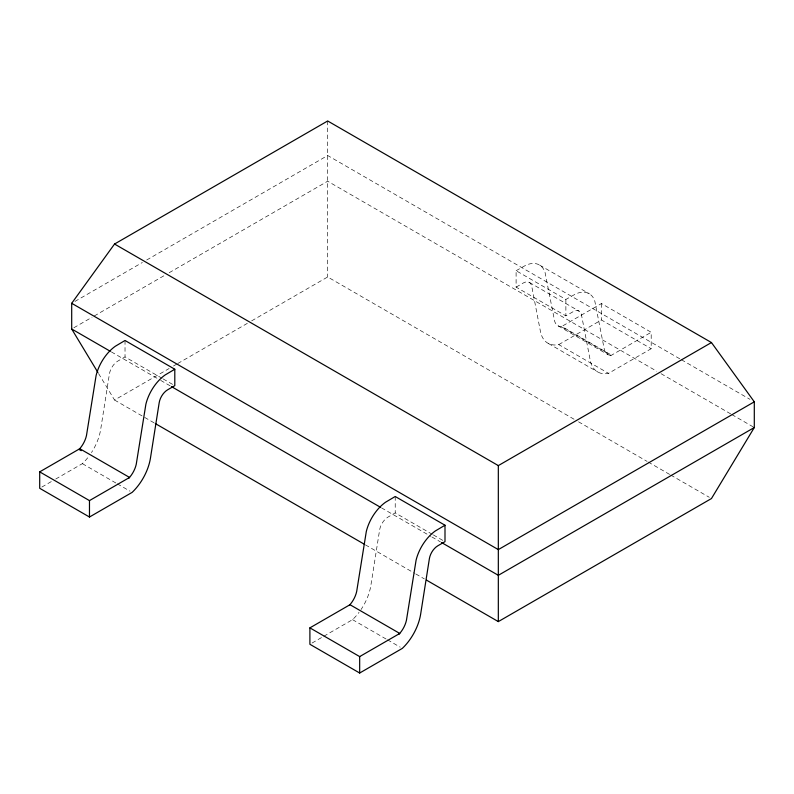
<?xml version="1.0" encoding="UTF-8"?>
<svg xmlns="http://www.w3.org/2000/svg" width="794" height="794" viewBox="0 0 794 794"><rect width="100%" height="100%" fill="white"/><g stroke="black" fill="none" stroke-linecap="round" stroke-linejoin="round"><path stroke-width="0.6" stroke-dasharray="3.97 2.98" d="M74.914 301.442L142.384 262.486M146.672 260.015L327.674 155.515L680.339 359.126M73.842 327.773L92.054 317.253M94.188 316.022L164.884 275.21M169.162 272.729L327.674 181.221L656.757 371.215M162.095 378.321L125.025 356.923L117.919 361.022A12.267 7.086 -60 0 0 109.413 373.984L100.699 429.286A38.569 22.262 -60 0 1 91.449 452.62M98.555 373.527L114.544 400.027L169.172 368.495M173.449 366.014L176.665 364.158M177.737 363.543L247.351 323.357M251.629 320.875L327.674 276.977L574.231 419.331M41.834 487.059L51.431 481.511M55.699 479.05L82.368 463.656A38.569 22.262 -60 0 0 88.868 456.312M516.1 270.714L525.827 265.246A32.415 18.709 -60 0 1 545.021 272.332L554.659 321.262A18.431 10.64 -60 0 0 561.03 326.622L562.073 326.592L611.846 355.335L610.804 355.355A18.431 10.64 -60 0 1 604.433 349.995L594.795 301.065A32.415 18.709 -60 0 0 575.6 293.978L565.874 299.447L516.1 270.714L516.1 287.13L565.874 315.873L572.98 311.764A12.267 7.086 -60 0 1 581.486 314.9L590.2 360.148A38.569 22.262 -60 0 0 608.532 373.339L651.199 348.715L651.199 332.289L601.425 303.556L561.328 326.701L611.102 355.434L651.199 332.289M516.1 287.13L523.206 283.031A12.267 7.086 -60 0 1 531.712 286.168L540.426 331.416A38.569 22.262 -60 0 0 558.768 344.606L608.532 373.339M558.768 344.606L601.425 319.972L651.199 348.715M432.283 534.312L395.223 512.914L388.107 517.023A12.267 7.086 -60 0 0 379.611 529.985L370.897 585.287A38.569 22.262 -60 0 1 361.022 609.564M312.032 643.051L322.692 636.897M323.763 636.282L352.556 619.657A38.569 22.262 -60 0 0 359.067 612.313M539.672 265.127L589.446 293.859M681.411 359.742L750.012 399.352M529.439 282.475L579.213 311.218M661.045 373.686L730.718 413.912M731.79 414.537L753.228 426.914M558.232 325.917L608.006 354.65M548.475 343.524L598.249 372.257M578.518 421.803L647.13 461.413M648.202 462.039L669.64 474.415M670.712 475.03L709.31 497.312M163.147 378.927L174.799 385.656M433.345 534.928L444.997 541.657M111.359 351.901L159.594 379.75M160.666 380.376L170.313 385.944M381.487 507.862L430.795 536.327M431.867 536.942L440.442 541.895M114.544 400.027L154.215 422.924M365.399 544.853L414.706 573.328M415.778 573.943L424.353 578.895M82.368 463.656L116.252 483.218M117.314 483.834L130.018 491.168M352.556 619.657L386.45 639.22M387.512 639.825L400.216 647.17M601.425 303.556L601.425 319.972M565.874 299.447L565.874 315.873M395.223 496.498L395.223 512.914M327.674 120.976L327.674 276.977M125.025 340.497L125.025 356.923"/><path stroke-width="1.19" d="M97.92 372.465L71.698 329.004L71.698 303.298L114.544 244.026L327.674 120.976L711.454 342.551L754.3 401.824L754.3 427.529L711.454 498.553L498.324 621.603L426.497 580.126M128.827 478.196L129.869 477.025A18.431 10.64 -60 0 0 136.24 464.311L145.878 404.255A32.415 18.709 -60 0 1 165.073 374.996L174.799 369.24L174.799 385.656L167.693 389.765A12.267 7.086 -60 0 0 159.187 402.727L150.473 458.019A38.569 22.262 -60 0 1 132.132 492.389L89.474 517.023L39.7 488.29L39.7 471.864L79.797 448.719L129.571 477.452L89.474 500.607L39.7 471.864M349.251 605.455L350.293 604.284A18.431 10.64 -60 0 0 356.665 591.57L366.302 531.514A32.415 18.709 -60 0 1 385.497 502.255L395.223 496.498L444.997 525.231L444.997 541.657L437.881 545.756A12.267 7.086 -60 0 0 429.375 558.718L420.671 614.02A38.569 22.262 -60 0 1 402.33 648.39L359.672 673.024L309.898 644.281L309.898 627.865L349.995 604.71L399.769 633.453L359.672 656.598L309.898 627.865M399.025 634.198L400.067 633.026A18.431 10.64 -60 0 0 406.439 620.303L416.076 560.246A32.415 18.709 -60 0 1 435.271 530.997L444.997 525.231M114.544 244.026L498.324 465.602L711.454 342.551M754.3 401.824L498.324 549.607L71.698 303.298M754.3 427.529L498.324 575.313L441.514 542.52M174.799 369.24L125.025 340.497L115.299 346.263A32.415 18.709 -60 0 0 96.104 375.512L86.467 435.569A18.431 10.64 -60 0 1 80.095 448.292L79.053 449.464L81.177 450.684M71.698 329.004L110.287 351.285M171.385 386.559L380.415 507.237M155.287 423.549L364.327 544.237M498.324 465.602L498.324 621.603M359.672 656.598L359.672 673.024M89.474 500.607L89.474 517.023"/></g></svg>
